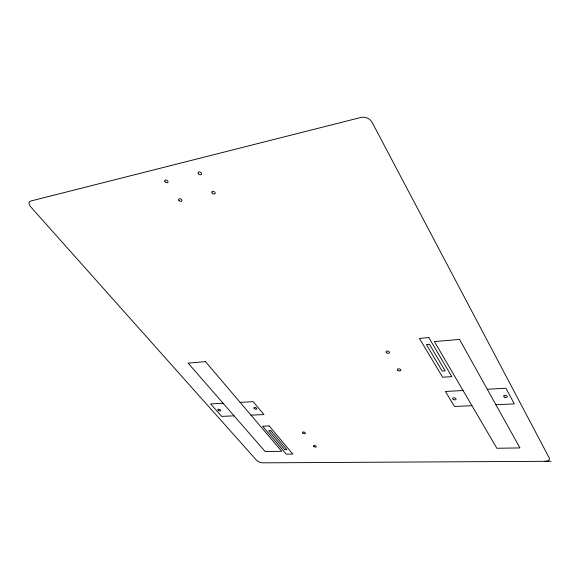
<?xml version="1.0" encoding="UTF-8"?>
<svg xmlns="http://www.w3.org/2000/svg" width="580" height="580" viewBox="0 0 580 580"><rect width="100%" height="100%" fill="white"/><g stroke="black" fill="none" stroke-linecap="round" stroke-linejoin="round"><path stroke-width="0.87" d="M223.104 403.26L210.642 403.926L221.683 416.382L234.073 415.853M240.12 402.361L253.185 401.664L263.965 414.584L250.981 415.135M463.065 390.528L445.411 391.464L454.495 406.457L471.953 405.71M487.272 389.245L505.948 388.252L514.329 403.905L495.878 404.688M551 461.281L262.849 462.833A4.959 2.24 21.4 0 1 256.418 460.107L30.74 206.886A6.866 3.683 33.8 0 1 30.812 201.021L361.006 117.428A8.54 6.641 23.5 0 1 372.113 122.344L549.216 457.903A6.307 3.197 11.6 0 1 545.048 461.31M428.801 337.56L419.384 338.415L442.649 377.217L451.82 376.645L428.801 337.56M205.472 361.637L188.159 363.145L265.154 451.53L281.742 451.291L205.472 361.637M459.512 339.409L434.42 341.606L496.857 448.26L519.963 447.934L459.512 339.409M429.425 344.288L426.38 344.549L442.17 371.048L445.157 370.845L429.425 344.288M269.192 425.959L262.573 426.184L286.288 454.147L292.798 454.067L269.192 425.959M270.824 430.628L268.678 430.693L284.802 449.768L286.919 449.732L270.824 430.628M504.274 396.988A1.878 1.051 12.3 0 0 507.304 396.851A1.878 1.051 12.3 0 0 504.904 395.277A1.878 1.051 12.3 0 0 504.274 396.988M453.241 399.41A1.798 0.993 14.5 0 0 456.076 399.279A1.798 0.993 14.5 0 0 453.705 397.757A1.798 0.993 14.5 0 0 453.241 399.41M218.124 410.103A1.486 0.711 23.3 0 0 220.538 410.785A1.486 0.711 23.3 0 0 219.196 409.262A1.486 0.711 23.3 0 0 218.124 410.103M254.344 408.617A1.53 0.754 22.2 0 0 256.737 408.929A1.53 0.754 22.2 0 0 254.917 407.435A1.53 0.754 22.2 0 0 254.344 408.617M397.887 370.344A1.798 1.022 16.9 0 0 400.816 370.468A1.798 1.022 16.9 0 0 398.699 368.75A1.798 1.022 16.9 0 0 397.887 370.344M386.382 352.589A1.827 1.066 17.5 0 0 389.419 352.93A1.827 1.066 17.5 0 0 387.527 351.052A1.827 1.066 17.5 0 0 386.382 352.589M313.911 446.607A1.494 0.718 19.8 0 0 316.231 446.788A1.494 0.718 19.8 0 0 314.338 445.44A1.494 0.718 19.8 0 0 313.911 446.607M302.977 433.101A1.515 0.739 20.3 0 0 305.385 433.39A1.515 0.739 20.3 0 0 303.601 431.962A1.515 0.739 20.3 0 0 302.977 433.101M212.142 193.075A1.856 1.204 29.7 0 0 215.086 193.604A1.856 1.204 29.7 0 0 213.244 191.306A1.856 1.204 29.7 0 0 212.142 193.075M198.36 173.696A1.892 1.24 31.2 0 0 201.369 174.37A1.892 1.24 31.2 0 0 199.607 171.941A1.892 1.24 31.2 0 0 198.36 173.696M178.959 200.383A1.812 1.138 30.6 0 0 181.815 201.028A1.812 1.138 30.6 0 0 180.076 198.766A1.812 1.138 30.6 0 0 178.959 200.383M165.003 181.714A1.856 1.167 32 0 0 167.917 182.403A1.856 1.167 32 0 0 166.163 180.047A1.856 1.167 32 0 0 165.003 181.714"/></g></svg>
